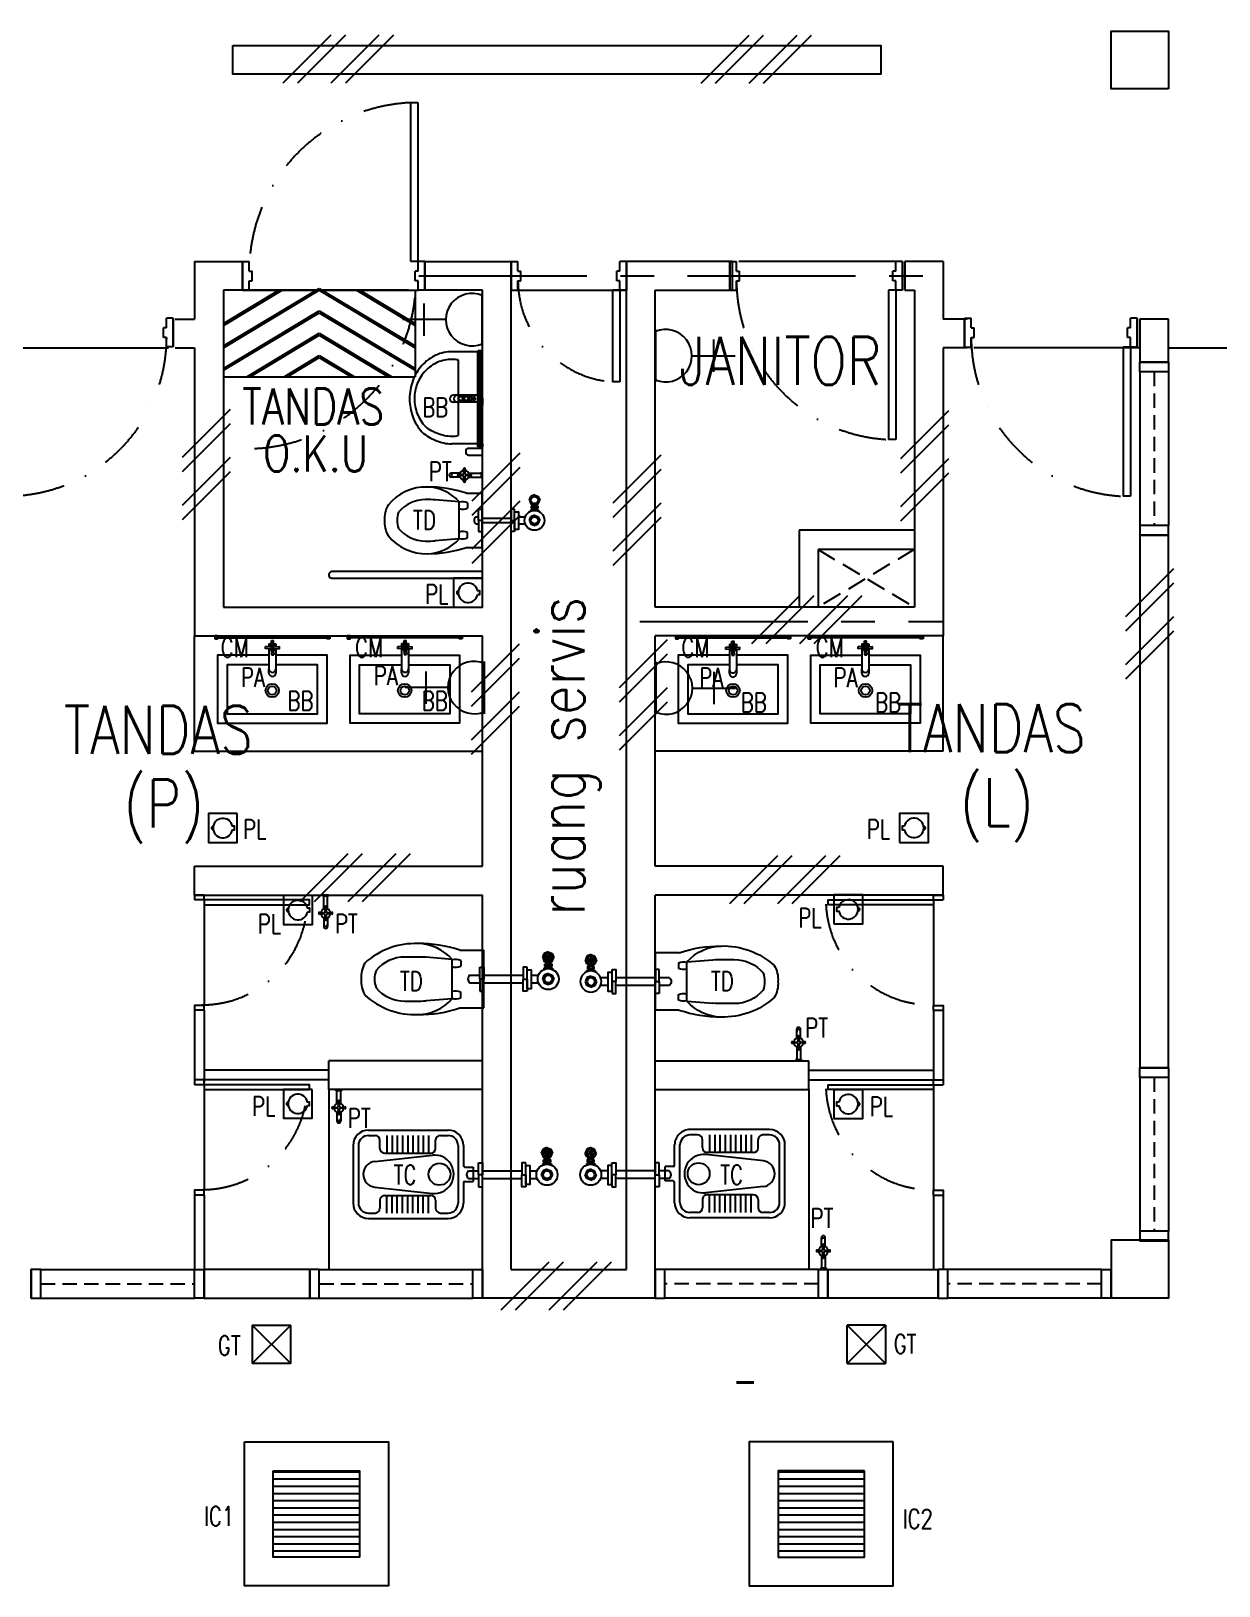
# Model space of a CAD drawing. Header units: millimetres. Extents: x 1824 to 81424, y 1027 to 57127.
# Drawn here: x 44933 to 51121, y 17675 to 25773 of the extents above; entities that cross this region are included whole.
import ezdxf
from ezdxf.enums import TextEntityAlignment as Align

# ---------------------------------------------------------------- set-up
doc = ezdxf.new("R2010")
doc.units = ezdxf.units.MM
for name, pattern in [('CENTER', [2, 1.25, -0.25, 0.25, -0.25]), ('CENTERX2', [4, 2.5, -0.5, 0.5, -0.5]), ('DASHDOT', [1, 0.5, -0.25, 0, -0.25]), ('DASHED2', [0.375, 0.25, -0.125]), ('HIDDEN', [0.375, 0.25, -0.125])]:
    doc.linetypes.add(name, pattern=pattern)
for name, color, linetype in [('A-ARR', 4, 'Continuous'), ('A-COLUMN', 3, 'Continuous'), ('A-DOOR', 9, 'Continuous'), ('A-DRAIN', 9, 'Continuous'), ('A-DROP', 8, 'Continuous'), ('A-HATCH', 8, 'Continuous'), ('A-PARTITION', 4, 'Continuous'), ('A-PLAST', 4, 'Continuous'), ('A-PTILE', 8, 'Continuous'), ('A-ROOMSYM', 3, 'Continuous'), ('A-SANI', 4, 'Continuous'), ('A-STAIRH', 8, 'HIDDEN'), ('A-SYM', 8, 'Continuous'), ('A-WALL', 1, 'Continuous'), ('A-WIN', 9, 'Continuous'), ('A-WIN SYM', 13, 'Continuous'), ('A-WLH', 7, 'Continuous'), ('AHT_WALL', 3, 'Continuous'), ('ARR', 4, 'Continuous'), ('ELECT', 6, 'Continuous'), ('FURNI', 4, 'Continuous'), ('Grid', 8, 'CENTER')]:
    doc.layers.add(name, color=color, linetype=linetype)
doc.styles.add('ROMANS', font='romans.shx', dxfattribs={"width": 0.75, "height": 200})
doc.styles.add('style1', font='romans.shx', dxfattribs={"height": 750})

# ---------------------------------------------------------------- blocks, each defined once
blk = doc.blocks.new('A$C5F377FBA')
at = {"color": 8}
for p, q in [((80, 460), (495, 460)), ((80, 432), (115, 432)), ((140, 365), (140, 407)), ((176.2, 432), (176.2, 340)), ((203.3, 432), (203.3, 340)), ((230.4, 432), (230.4, 340)), ((257.5, 432), (257.5, 340)), ((284.6, 432), (284.6, 340)), ((311.7, 432), (311.7, 340)), ((338.8, 432), (338.8, 340)), ((365.9, 432), (365.9, 340)), ((393, 432), (393, 340)), ((430, 365), (430, 407)), ((455, 432), (495, 432)), ((0, 380), (0, 80)), ((28, 380), (28, 80)), ((112.8, 296.6), (413.5, 329.4)), ((165, 340), (405, 340)), ((547, 380), (547, 80)), ((575, 380), (575, 275.5)), ((583, 267.5), (625, 267.5)), ((625, 267.5), (625, 192.5)), ((112.8, 163.4), (413.5, 130.6)), ((575, 184.5), (575, 80)), ((583, 192.5), (625, 192.5)), ((140, 95), (140, 53)), ((165, 120), (405, 120)), ((176.2, 28), (176.2, 120)), ((203.3, 28), (203.3, 120)), ((230.4, 28), (230.4, 120)), ((257.5, 28), (257.5, 120)), ((284.6, 28), (284.6, 120)), ((311.7, 28), (311.7, 120)), ((338.8, 28), (338.8, 120)), ((365.9, 28), (365.9, 120)), ((393, 28), (393, 120)), ((430, 95), (430, 53)), ((80, 28), (115, 28)), ((455, 28), (495, 28)), ((80, 0), (495, 0))]:
    blk.add_line(p, q, dxfattribs=at)
blk.add_circle((449.9, 230), 57, dxfattribs=at)
for centre, radius, start, end in [((80, 380), 80, 90, 180), ((80, 380), 52, 90, 180), ((115, 407), 25, 0, 90), ((455, 407), 25, 90, 180), ((495, 380), 80, 0, 90), ((495, 380), 52, 0, 90), ((165, 365), 25, 180, 270), ((405, 365), 25, 270, 0), ((424.3, 230), 100, 263.77348, 96.22652), ((120, 230), 67, 96.22652, 263.77348), ((583, 275.5), 8, 180, 270), ((583, 184.5), 8, 90, 180), ((165, 95), 25, 90, 180), ((405, 95), 25, 0, 90), ((80, 80), 80, 180, 270), ((80, 80), 52, 180, 270), ((115, 53), 25, 270, 0), ((455, 53), 25, 180, 270), ((495, 80), 80, 270, 0), ((495, 80), 52, 270, 0)]:
    blk.add_arc(centre, radius, start, end, dxfattribs=at)
blk = doc.blocks.new('A$C05DF19D8')
at = {"color": 8}
for p, q in [((26.3, 117.7), (26.3, 163.7)), ((46.3, 117.7), (46.3, 163.7)), ((21.3, 6), (21.3, 0)), ((21.3, 6), (51.3, 6)), ((26.3, 71.9), (26.3, 6)), ((46.3, 71.9), (46.3, 6)), ((51.3, 6), (51.3, 0)), ((21.3, 0), (51.3, 0)), ((26.3, 0), (46.3, 0))]:
    blk.add_line(p, q, dxfattribs=at)
blk.add_circle((36.3, 94.8), 8.27, dxfattribs=at)
for centre, radius, start, end in [((36.3, 163.7), 10, 0, 180), ((5, 94.6), 5, 90, 270), ((24.4, 167.5), 70.6, 254.02882, 273.19439), ((24.4, 21.8), 70.6, 86.7321, 105.97118), ((36.3, 94.8), 25, 98.52024, 172.38488), ((36.3, 94.8), 25, 188.28016, 262.57073), ((36.3, 151.9), 10, 0, 180), ((36.3, 124.8), 5, 0, 180), ((-36.5, 105.4), 70.6, 357.84559, 15.97118), ((-36.5, 81.6), 70.6, 344.02882, 4.57514), ((109.2, 105.4), 70.6, 164.02882, 182.15441), ((109.2, 81.6), 70.6, 175.42486, 195.97118), ((36.3, 94.8), 25, 277.42927, 351.71984), ((36.3, 94.8), 25, 7.61512, 81.47976), ((48.2, 21.8), 70.6, 74.02882, 93.2679), ((48.2, 167.5), 70.6, 266.80561, 285.97118), ((67.6, 94.6), 5, 270, 90), ((36.3, 62.2), 5, 180, 0)]:
    blk.add_arc(centre, radius, start, end, dxfattribs=at)
blk = doc.blocks.new('A$C3F840D8C')
at = {"layer": 'A-ARR', "color": 8}
for p, q in [((389.5, 269.9), (263.4, 280.2)), ((389.5, 77.4), (389.5, 269.9)), ((427.1, 314.4), (509, 314.4)), ((431.8, 265.2), (431.8, 237)), ((509, 32.9), (509, 314.4)), ((754.4, 279.4), (762.3, 298.4)), ((754.4, 279.4), (762.3, 260.4)), ((781.3, 306.3), (762.3, 298.4)), ((781.3, 252.5), (762.3, 260.4)), ((762.3, 260.4), (781.3, 252.5)), ((769, 246.7), (769, 257.6)), ((774.1, 246.7), (774.1, 237.3)), ((781.3, 306.3), (800.3, 298.4)), ((781.3, 252.5), (800.3, 260.4)), ((788.9, 246.7), (788.9, 237.3)), ((793.6, 246.7), (793.6, 257.6)), ((800.3, 298.4), (808.2, 279.4)), ((800.3, 260.4), (808.2, 279.4)), ((475.2, 192.4), (490.1, 192.4)), ((509, 185.4), (658.9, 185.4)), ((698.1, 192.4), (732.2, 192.4)), ((754.4, 173.6), (762.3, 192.7)), ((754.4, 173.6), (762.3, 154.6)), ((802.8, 226.9), (759.8, 226.9)), ((759.8, 226.9), (759.8, 220.5)), ((781.3, 200.5), (762.3, 192.7)), ((769, 226.9), (769, 237.3)), ((781.3, 200.5), (800.3, 192.7)), ((793.6, 226.9), (793.6, 237.3)), ((800.3, 192.7), (808.2, 173.6)), ((800.3, 154.6), (808.2, 173.6)), ((802.8, 226.9), (802.8, 220.5)), ((431.8, 82.1), (431.8, 110.3)), ((475.2, 154.9), (490.1, 154.9)), ((509, 161.9), (659, 161.9)), ((698.1, 154.9), (732.2, 154.9)), ((781.3, 146.7), (762.3, 154.6)), ((762.3, 154.6), (781.3, 146.7)), ((781.3, 146.7), (800.3, 154.6)), ((389.5, 77.4), (263.4, 67.1)), ((427.1, 32.9), (509, 32.9))]:
    blk.add_line(p, q, dxfattribs=at)
for points in [[(764.9, 246.7), (798.2, 246.7), (798.2, 237.3), (764.9, 237.3)], [(490.1, 232.5), (509, 232.5), (509, 173.6), (490.1, 173.6)], [(490.1, 114.8), (509, 114.8), (509, 173.6), (490.1, 173.6)], [(677.8, 232.5), (658.9, 232.5), (658.9, 173.6), (677.8, 173.6)], [(677.8, 114.8), (658.9, 114.8), (658.9, 173.6), (677.8, 173.6)], [(677.8, 218.2), (698.1, 218.2), (698.1, 126.1), (677.8, 126.1)]]:
    blk.add_lwpolyline(points, close=True, dxfattribs=at)
for centre, radius in [((781.3, 279.4), 18.7), ((781.3, 279.4), 18.7), ((781.3, 279.4), 18.7), ((781.3, 173.6), 51.5), ((781.3, 173.6), 18.7), ((781.3, 173.6), 18.7), ((781.3, 173.6), 18.7)]:
    blk.add_circle(centre, radius, dxfattribs=at)
for centre, radius, start, end in [((214.7, 96.9), 250.5, 88.08381, 141.67542), ((229.8, -261), 608.3, 71.07287, 90.63341), ((218.1, 119), 228.4, 41.35049, 88.76139), ((139.6, 182.9), 139.9, 150.25525, 183.78048), ((214.2, 97.4), 184.1, 90.12882, 140.05228), ((220.9, -345), 626.6, 86.11462, 90.60066), ((407.2, 204.5), 65.4, 67.95117, 105.68917), ((139.6, 164.4), 139.9, 176.21952, 209.74475), ((187.4, 173.6), 121.8, 159.81345, 200.18655), ((407.2, 297.6), 65.4, 254.31083, 292.04883), ((491.4, 173.6), 24.8, 130.83315, 229.16685), ((214.7, 250.4), 250.5, 218.32458, 271.91619), ((214.2, 249.8), 184.1, 219.94772, 269.87118), ((407.2, 49.7), 65.4, 67.95117, 105.68917), ((407.2, 142.7), 65.4, 254.31083, 292.04883), ((220.9, 692.3), 626.6, 269.39934, 273.88538), ((218.1, 228.3), 228.4, 271.23861, 318.64951), ((229.8, 608.2), 608.3, 269.36659, 288.92713)]:
    blk.add_arc(centre, radius, start, end, dxfattribs=at)
blk = doc.blocks.new('A$C35FA0A1D')
at = {"layer": 'FURNI', "color": 8}
for p, q in [((514, 335), (638.6, 335)), ((638.6, 35), (638.6, 335)), ((974.7, 326.3), (954.4, 317.9)), ((974.7, 326.3), (974.7, 269)), ((974.7, 326.3), (994.9, 317.9)), ((474, 287.5), (339.6, 298.5)), ((474, 82.5), (474, 287.5)), ((519, 282.5), (519, 252.5)), ((946, 297.6), (954.4, 317.9)), ((946, 297.6), (954.4, 277.4)), ((1003.3, 297.6), (946, 297.6)), ((954.4, 277.4), (994.9, 317.9)), ((954.4, 317.9), (994.9, 277.4)), ((974.7, 269), (954.4, 277.4)), ((954.4, 277.4), (974.7, 269)), ((961.5, 262.8), (961.5, 274.4)), ((961.5, 241.8), (961.5, 252.8)), ((967, 262.8), (967, 252.8)), ((974.7, 269), (994.9, 277.4)), ((982.8, 262.8), (982.8, 252.8)), ((987.8, 262.8), (987.8, 274.4)), ((987.8, 241.8), (987.8, 252.8)), ((994.9, 317.9), (1003.3, 297.6)), ((994.9, 277.4), (1003.3, 297.6)), ((565.3, 205), (618.5, 205)), ((565.3, 165), (618.5, 165)), ((638.6, 205), (844.3, 205)), ((638.6, 165), (844.3, 165)), ((886.1, 205), (922.3, 205)), ((886.1, 165), (922.3, 165)), ((946, 185), (954.4, 205.3)), ((946, 185), (954.4, 164.7)), ((997.5, 241.8), (951.8, 241.8)), ((951.8, 241.8), (951.8, 234.9)), ((974.7, 213.7), (954.4, 205.3)), ((974.7, 156.3), (954.4, 164.7)), ((954.4, 164.7), (974.7, 156.3)), ((974.7, 213.7), (994.9, 205.3)), ((974.7, 156.3), (994.9, 164.7)), ((994.9, 205.3), (1003.3, 185)), ((994.9, 164.7), (1003.3, 185)), ((997.5, 241.8), (997.5, 234.9)), ((474, 82.5), (339.6, 71.5)), ((519, 87.5), (519, 117.5)), ((514, 35), (638.6, 35))]:
    blk.add_line(p, q, dxfattribs=at)
for points in [[(618.5, 247.7), (638.6, 247.7), (638.6, 185), (618.5, 185)], [(864.4, 247.7), (844.3, 247.7), (844.3, 185), (864.4, 185)], [(957.1, 262.8), (992.7, 262.8), (992.7, 252.8), (957.1, 252.8)], [(618.5, 122.3), (638.6, 122.3), (638.6, 185), (618.5, 185)], [(864.4, 122.3), (844.3, 122.3), (844.3, 185), (864.4, 185)], [(864.4, 232.5), (886.1, 232.5), (886.1, 134.4), (864.4, 134.4)]]:
    blk.add_lwpolyline(points, close=True, dxfattribs=at)
for centre, radius in [((974.7, 297.6), 19.9), ((974.7, 297.6), 19.9), ((974.7, 297.6), 19.9), ((974.7, 185), 54.9), ((974.7, 185), 19.9), ((974.7, 185), 19.9), ((974.7, 185), 19.9)]:
    blk.add_circle(centre, radius, dxfattribs=at)
for centre, radius, start, end in [((283.5, -24.4), 394.6, 88.08024, 132.0272), ((303.8, -278), 648.1, 71.07287, 90.63341), ((291.4, 126.8), 243.3, 41.35049, 88.76139), ((148.8, 194.8), 149.1, 150.25525, 183.78048), ((228.2, 103.8), 196.2, 90.12882, 140.05228), ((243.3, -2727.1), 3027.1, 88.17561, 90.28223), ((492.9, 217.9), 69.7, 67.95117, 105.68917), ((492.9, 317.1), 69.7, 254.31083, 292.04883), ((148.8, 175.2), 149.1, 176.21952, 209.74475), ((199.6, 185), 129.8, 159.81345, 200.18655), ((582.6, 185), 26.4, 130.83315, 229.16685), ((283.5, 394.4), 394.6, 227.9728, 271.91976), ((228.2, 266.2), 196.2, 219.94772, 269.87118), ((291.4, 243.2), 243.3, 271.23861, 318.64951), ((492.9, 52.9), 69.7, 67.95117, 105.68917), ((492.9, 152.1), 69.7, 254.31083, 292.04883), ((243.3, 3097.1), 3027.1, 269.71777, 271.82439), ((303.8, 648), 648.1, 269.36659, 288.92713)]:
    blk.add_arc(centre, radius, start, end, dxfattribs=at)
blk = doc.blocks.new('A$C52B244CD')
at = {"layer": 'A-WLH', "color": 8}
for p, q in [((0, 0), (250, 250)), ((75, 0), (325, 250)), ((250, 0), (500, 250)), ((325, 0), (575, 250))]:
    blk.add_line(p, q, dxfattribs=at)
blk = doc.blocks.new('A$C49831240')
at = {"layer": 'A-WLH', "color": 8}
for p, q in [((250, 575), (0, 325)), ((250, 500), (0, 250)), ((250, 325), (0, 75)), ((250, 250), (0, 0))]:
    blk.add_line(p, q, dxfattribs=at)
blk = doc.blocks.new('A$C674C400B')
at = {"layer": 'A-DOOR', "color": 8}
for p, q in [((35, 150), (35, 927.1)), ((35, 927.1), (73, 927.1)), ((73, 150), (73, 927.1)), ((35, 150), (73, 150))]:
    blk.add_line(p, q, dxfattribs=at)
at = {"layer": 'A-DOOR', "color": 8, "linetype": 'Continuous'}
for p, q in [((0, 0), (0, 150)), ((0, 150), (0, 0)), ((0, 150), (35, 150)), ((0, 150), (0, 0)), ((0, 0), (0, 150)), ((0, 150), (0, 0)), ((0, 150), (0, 150)), ((0, 0), (0, 150)), ((0, 150), (0, 0)), ((0, 150), (0, 150)), ((35, 150), (35, 100)), ((35, 100), (50, 100)), ((50, 100), (50, 50)), ((865, 100), (850, 100)), ((850, 100), (850, 50)), ((900, 150), (865, 150)), ((865, 150), (865, 100)), ((900, 150), (900, 0)), ((900, 0), (900, 150)), ((900, 150), (900, 0)), ((900, 150), (900, 0)), ((900, 0), (900, 150)), ((900, 150), (900, 0)), ((900, 150), (900, 150)), ((900, 0), (900, 150)), ((900, 150), (900, 0)), ((900, 150), (900, 150)), ((35, 50), (50, 50)), ((35, 50), (35, 0)), ((865, 50), (850, 50)), ((865, 50), (865, 0)), ((0, 0), (35, 0)), ((0, 0), (0, 0)), ((0, 0), (0, 0)), ((900, 0), (865, 0)), ((900, 0), (900, 0)), ((900, 0), (900, 0))]:
    blk.add_line(p, q, dxfattribs=at)
at = {"layer": 'A-DOOR', "color": 8, "linetype": 'DASHDOT', "ltscale": 500}
blk.add_arc((35, 98), 830, 0.13806, 87.3759, dxfattribs=at)
blk = doc.blocks.new('A$C34465D6E')
at = {"layer": 'A-SANI', "color": 8}
blk.add_lwpolyline([(0, 0), (150, 0), (150, 150), (0, 150)], close=True, dxfattribs=at)
blk.add_lwpolyline([(25.5, 84.3), (13.7, 84.3), (13.7, 65.7), (25.5, 65.7, 10.787298)], format="xyb", close=True, dxfattribs=at)
blk.add_arc((125.5, 75), 8.84, 264.17751, 95.82249, dxfattribs=at)
blk = doc.blocks.new('A$C5F6F3FBC')
at = {"layer": 'A-SANI', "color": 8, "ltscale": 5}
blk.add_line((73.6, 144.1), (73.6, 155.9), dxfattribs=at)
at = {"layer": 'ARR', "color": 8, "ltscale": 5}
for p, q in [((18.9, 170.9), (18.9, 154.7)), ((18.9, 170.9), (32.5, 170.9)), ((31.8, 186.6), (43, 186.6)), ((33.2, 153.8), (31.8, 186.6)), ((40.8, 153.8), (43, 186.6)), ((41.9, 170.9), (54.9, 170.9)), ((54.9, 170.9), (54.9, 154.7)), ((0, 144), (0, 156)), ((33.2, 153.8), (0, 156)), ((33.2, 146.2), (0, 144)), ((18.9, 145.3), (18.9, 39.2)), ((33.2, 146.2), (31.8, 113.4)), ((31.8, 113.4), (43.8, 113.4)), ((40.8, 153.8), (73.6, 155.9)), ((40.8, 146.2), (73.6, 144.1)), ((40.8, 146.2), (43.8, 113.4)), ((54.9, 145.3), (54.9, 39.2)), ((18.9, 18), (18.9, 39.2)), ((54.9, 39.2), (54.9, 18))]:
    blk.add_line(p, q, dxfattribs=at)
for centre, radius, start, end in [((36.9, 149.7), 14.9, 106.25859, 161.45426), ((36.9, 149.7), 14.9, 18.467, 72.36934), ((36.9, 149.7), 14.9, 196.44983, 253.65141), ((15.1, 150), 18.4, 348.25062, 11.74938), ((37, 171.8), 18.4, 258.25062, 281.74938), ((37, 128.2), 18.4, 78.25062, 101.74938), ((58.8, 150), 18.4, 168.25062, 191.74938), ((36.9, 149.7), 14.9, 288.79581, 343.6302), ((36.9, 39.2), 18, 180, 0), ((36.9, 18), 18, 180, 0)]:
    blk.add_arc(centre, radius, start, end, dxfattribs=at)
blk = doc.blocks.new('SOCKET')
at = {"layer": 'ELECT', "color": 6}
for p, q in [((15248.7, 25891.4), (15248.7, 26116.4)), ((15164.3, 26003.9), (15333.1, 26003.9)), ((15112.3, 25701.6), (15385.1, 25701.6))]:
    blk.add_line(p, q, dxfattribs=at)
blk.add_arc((15248.7, 25755), 136.4, 336.97635, 203.02365, dxfattribs=at)

msp = doc.modelspace()

# ---------------------------------------------------------------- hatches: boundary and pattern name
at = {"layer": 'A-PTILE'}
h = msp.add_hatch(dxfattribs=at)
h.set_pattern_fill('LINE', color=8, scale=300, style=0)
h.set_pattern_definition([(7e-15, (-1334174.282, 65856.908), (0, 37.5), [])])
h.paths.add_polyline_path([(46194.7, 18274.9), (46644.7, 18274.9), (46644.7, 17824.9), (46194.7, 17824.9)])
h = msp.add_hatch(dxfattribs=at)
h.set_pattern_fill('LINE', color=8, scale=300, style=0)
h.set_pattern_definition([(180, (1429643.373, 65856.908), (0, 37.5), [])])
h.paths.add_polyline_path([(49274.4, 18274.9), (48824.4, 18274.9), (48824.4, 17824.9), (49274.4, 17824.9)])

# ---------------------------------------------------------------- linework, layer by layer
at = {"color": 8, "ltscale": 5}
for p, q in [((46899.5, 24422.9), (45969.5, 24422.9)), ((46934.5, 24422.9), (46934.5, 23972.9)), ((45934.5, 23972.9), (46934.5, 23972.9))]:
    msp.add_line(p, q, dxfattribs=at)
at = {"layer": 'A-COLUMN', "color": 8}
for points in [[(50859, 25472.9), (50559, 25472.9), (50559, 25772.9), (50859, 25772.9)], [(50559.5, 19175.1), (50859.5, 19175.1), (50859.5, 19475.1), (50559.5, 19475.1)]]:
    msp.add_lwpolyline(points, close=True, dxfattribs=at)
at = {"layer": 'A-DOOR', "color": 8}
for p, q in [((46911.5, 24572.9), (46911.5, 25400.1)), ((46949.5, 25400.1), (46911.5, 25400.1)), ((46949.5, 24572.9), (46949.5, 25400.1)), ((46949.5, 24572.9), (46911.5, 24572.9)), ((47961.5, 24422.9), (47961.5, 23946.3)), ((47999.5, 24422.9), (47961.5, 24422.9)), ((47999.5, 24422.9), (47999.5, 23946.3)), ((47999.5, 23946.3), (47961.5, 23946.3))]:
    msp.add_line(p, q, dxfattribs=at)
at = {"layer": 'A-DOOR', "color": 8, "linetype": 'Continuous'}
for p, q in [((46034.5, 24572.9), (46034.5, 24422.9)), ((46034.5, 24422.9), (46034.5, 24572.9)), ((46034.5, 24572.9), (46069.5, 24572.9)), ((46034.5, 24422.9), (46034.5, 24572.9)), ((46034.5, 24572.9), (46034.5, 24422.9)), ((46034.5, 24422.9), (46034.5, 24572.9)), ((46034.5, 24572.9), (46034.5, 24422.9)), ((46069.5, 24522.9), (46069.5, 24572.9)), ((46949.5, 24522.9), (46949.5, 24572.9)), ((46984.5, 24572.9), (46949.5, 24572.9)), ((46984.5, 24422.9), (46984.5, 24572.9)), ((46984.5, 24572.9), (46984.5, 24422.9)), ((46984.5, 24422.9), (46984.5, 24572.9)), ((46984.5, 24422.9), (46984.5, 24572.9)), ((46984.5, 24572.9), (46984.5, 24422.9)), ((47434.5, 24422.9), (47434.5, 24572.9)), ((47434.5, 24572.9), (47434.5, 24422.9)), ((47434.5, 24422.9), (47434.5, 24572.9)), ((47434.5, 24572.9), (47469.5, 24572.9)), ((47434.5, 24422.9), (47434.5, 24572.9)), ((47434.5, 24572.9), (47434.5, 24422.9)), ((47434.5, 24422.9), (47434.5, 24572.9)), ((47434.5, 24572.9), (47434.5, 24422.9)), ((47434.5, 24422.9), (47434.5, 24572.9)), ((47469.5, 24522.9), (47469.5, 24572.9)), ((47999.5, 24522.9), (47999.5, 24572.9)), ((48034.5, 24572.9), (47999.5, 24572.9)), ((48034.5, 24572.9), (48034.5, 24422.9)), ((48034.5, 24422.9), (48034.5, 24572.9)), ((48034.5, 24422.9), (48034.5, 24572.9)), ((48034.5, 24572.9), (48034.5, 24422.9)), ((48034.5, 24422.9), (48034.5, 24572.9)), ((48034.5, 24572.9), (48034.5, 24422.9)), ((48034.5, 24422.9), (48034.5, 24572.9)), ((46069.5, 24522.9), (46084.5, 24522.9)), ((46069.5, 24472.9), (46084.5, 24472.9)), ((46069.5, 24422.9), (46069.5, 24472.9)), ((46084.5, 24472.9), (46084.5, 24522.9)), ((46949.5, 24522.9), (46934.5, 24522.9)), ((46934.5, 24472.9), (46934.5, 24522.9)), ((46949.5, 24472.9), (46934.5, 24472.9)), ((46949.5, 24422.9), (46949.5, 24472.9)), ((47469.5, 24522.9), (47484.5, 24522.9)), ((47469.5, 24472.9), (47484.5, 24472.9)), ((47469.5, 24422.9), (47469.5, 24472.9)), ((47484.5, 24472.9), (47484.5, 24522.9)), ((47999.5, 24522.9), (47984.5, 24522.9)), ((47984.5, 24472.9), (47984.5, 24522.9)), ((47999.5, 24472.9), (47984.5, 24472.9)), ((47999.5, 24422.9), (47999.5, 24472.9)), ((46034.5, 24422.9), (46069.5, 24422.9)), ((46984.5, 24422.9), (46949.5, 24422.9)), ((47434.5, 24422.9), (47469.5, 24422.9)), ((48034.5, 24422.9), (47999.5, 24422.9))]:
    msp.add_line(p, q, dxfattribs=at)
at = {"layer": 'A-DOOR', "color": 8}
for points in [[(45784.5, 21272.9), (45784.5, 21247.9)], [(45834.5, 21247.9), (45834.5, 21272.9)], [(49634.5, 21247.9), (49634.5, 21272.9)], [(49684.5, 21272.9), (49684.5, 21247.9)], [(45834.5, 20672.9), (45834.5, 20697.9), (45784.5, 20697.9), (45784.5, 20672.9)], [(49634.5, 20672.9), (49634.5, 20697.9), (49684.5, 20697.9), (49684.5, 20672.9)], [(45784.5, 20310.4), (45784.5, 20285.4)], [(45834.5, 20285.4), (45834.5, 20310.4)], [(49634.5, 20285.4), (49634.5, 20310.4)], [(49684.5, 20310.4), (49684.5, 20285.4)], [(45834.5, 19710.4), (45834.5, 19735.4), (45784.5, 19735.4), (45784.5, 19710.4)], [(49634.5, 19710.4), (49634.5, 19735.4), (49684.5, 19735.4), (49684.5, 19710.4)]]:
    msp.add_lwpolyline(points, dxfattribs=at)
for points in [[(45834.5, 21222.9), (46384.1, 21222.9), (46384.1, 21247.9), (45834.5, 21247.9)], [(49634.5, 21222.9), (49085, 21222.9), (49085, 21247.9), (49634.5, 21247.9)], [(45834.5, 20260.4), (46384.1, 20260.4), (46384.1, 20285.4), (45834.5, 20285.4)], [(49634.5, 20260.4), (49085, 20260.4), (49085, 20285.4), (49634.5, 20285.4)]]:
    msp.add_lwpolyline(points, close=True, dxfattribs=at)
at = {"layer": 'A-DOOR', "color": 8, "linetype": 'DASHDOT', "ltscale": 500}
for centre, radius, start, end in [((46949.5, 24520.9), 880, 92.47491, 179.86194), ((46058.1, 24478.2), 880, 272.4749, 359.86194), ((47999.5, 24474.9), 530, 180.13806, 265.88847), ((45823.1, 21251.2), 550.1, 270, 357.39532), ((49623.1, 21251.2), 550.1, 182.60468, 270), ((45823.1, 20288.7), 550.1, 270, 2.60468), ((49623.1, 20288.7), 550.1, 182.60468, 270)]:
    msp.add_arc(centre, radius, start, end, dxfattribs=at)
at = {"layer": 'A-DRAIN', "color": 8, "linetype": 'Continuous', "ltscale": 1000}
for p, q in [((46085.3, 19033.5), (46285.3, 19033.5)), ((46085.3, 19033.5), (46085.3, 18833.5)), ((46285.3, 18833.5), (46285.3, 19033.5)), ((49183.8, 18833.5), (49183.8, 19033.5)), ((49383.8, 19033.5), (49183.8, 19033.5)), ((49383.8, 19033.5), (49383.8, 18833.5)), ((46285.3, 18833.5), (46085.3, 18833.5)), ((49183.8, 18833.5), (49383.8, 18833.5))]:
    msp.add_line(p, q, dxfattribs=at)
for points in [[(46044.7, 18424.9), (46794.7, 18424.9), (46794.7, 17674.9), (46044.7, 17674.9)], [(49424.4, 18424.9), (48674.4, 18424.9), (48674.4, 17674.9), (49424.4, 17674.9)], [(46194.7, 18274.9), (46644.7, 18274.9), (46644.7, 17824.9), (46194.7, 17824.9)], [(49274.4, 18274.9), (48824.4, 18274.9), (48824.4, 17824.9), (49274.4, 17824.9)]]:
    msp.add_lwpolyline(points, close=True, dxfattribs=at)
at = {"layer": 'A-DROP', "color": 8}
for p, q in [((49449.5, 24572.9), (48619.5, 24572.9)), ((46069.5, 24422.9), (46949.5, 24422.9)), ((47434.5, 24422.9), (48034.5, 24422.9)), ((44784, 24122.9), (45649, 24122.9)), ((50709, 24122.9), (49844, 24122.9)), ((50859, 24122.9), (51834, 24122.9)), ((45834.5, 21222.9), (45834.5, 20697.9)), ((49634.5, 21222.9), (49634.5, 20697.9)), ((45834.5, 20260.4), (45834.5, 19735.4)), ((49634.5, 20260.4), (49634.5, 19735.4))]:
    msp.add_line(p, q, dxfattribs=at)
at = {"layer": 'A-HATCH', "color": 8}
for p, q in [((49533.5, 23172.9), (48933.5, 23172.9)), ((48933.5, 23172.9), (48933.5, 22772.9)), ((49533.5, 23072.9), (49033.5, 23072.9)), ((49033.5, 23072.9), (49033.5, 22772.9))]:
    msp.add_line(p, q, dxfattribs=at)
at = {"layer": 'A-PARTITION', "color": 8}
for p, q in [((45784.5, 20672.9), (45784.5, 20310.4)), ((45834.5, 20672.9), (45834.5, 20297.9)), ((49634.5, 20672.9), (49634.5, 20310.4)), ((49684.5, 20672.9), (49684.5, 20310.4)), ((46484.5, 20360.4), (45834.5, 20360.4)), ((48984.5, 20360.4), (49634.5, 20360.4)), ((46484.5, 20310.4), (45784.5, 20310.4)), ((48984.5, 20310.4), (49684.5, 20310.4)), ((45784.5, 19710.4), (45784.5, 19322.9)), ((45834.5, 19710.4), (45834.5, 19322.9)), ((49634.5, 19710.4), (49634.5, 19322.9)), ((49684.5, 19710.4), (49684.5, 19322.9))]:
    msp.add_line(p, q, dxfattribs=at)
at = {"layer": 'A-PLAST', "color": 8}
for p, q in [((45934.5, 24132.9), (46434.5, 24432.9)), ((45934.5, 24122.9), (46434.5, 24422.9)), ((45934.5, 24239.5), (46240.2, 24422.9)), ((45934.5, 24249.5), (46223.5, 24422.9)), ((46434.5, 24432.9), (46934.5, 24132.9)), ((46434.5, 24422.9), (46934.5, 24122.9)), ((46628.9, 24422.9), (46934.5, 24239.5)), ((46645.6, 24422.9), (46934.5, 24249.5)), ((45934.5, 24016.3), (46434.5, 24316.3)), ((45934.5, 24006.3), (46434.5, 24306.3)), ((46434.5, 24316.3), (46934.5, 24016.3)), ((46434.5, 24306.3), (46934.5, 24006.3)), ((46056.6, 23972.9), (46434.5, 24199.7)), ((46073.3, 23972.9), (46434.5, 24189.7)), ((46434.5, 24199.7), (46812.5, 23972.9)), ((46434.5, 24189.7), (46795.8, 23972.9)), ((46251, 23972.9), (46434.5, 24083)), ((46267.6, 23972.9), (46434.5, 24073)), ((46434.5, 24083), (46618.1, 23972.9)), ((46434.5, 24073), (46601.5, 23972.9))]:
    msp.add_line(p, q, dxfattribs=at)
at = {"layer": 'A-PTILE', "color": 8}
for p, q in [((46085.3, 19033.5), (46285.3, 18833.5)), ((46285.3, 19033.5), (46085.3, 18833.5)), ((49383.8, 19033.5), (49183.8, 18833.5)), ((49183.8, 19033.5), (49383.8, 18833.5))]:
    msp.add_line(p, q, dxfattribs=at)
at = {"layer": 'A-SANI', "color": 8}
for p, q in [((47274.5, 24103.2), (47124.9, 24103.2)), ((47158.5, 24060.1), (47158.5, 23666.3)), ((47258.5, 24103.2), (47258.5, 23623.2)), ((47264.5, 24093.2), (47264.5, 23623.2)), ((47264.5, 24093.2), (47264.5, 23623.2)), ((47274.5, 24103.2), (47274.5, 23623.2)), ((47274.5, 24093.2), (47274.5, 23623.2)), ((47274.5, 23623.2), (47124.9, 23623.2)), ((45904.6, 22612.9), (46474.6, 22612.9)), ((47164.5, 22612.9), (46594.5, 22612.9)), ((48304.6, 22612.9), (48874.6, 22612.9)), ((49564.5, 22612.9), (48994.5, 22612.9)), ((46484.5, 20260.4), (46484.5, 19322.9)), ((48984.5, 20260.4), (48984.5, 19322.9))]:
    msp.add_line(p, q, dxfattribs=at)
at = {"layer": 'A-SANI', "color": 8, "linetype": 'CENTERX2', "ltscale": 5}
for p, q in [((47259.5, 24108.2), (47274.5, 24093.2)), ((47274.5, 24108.2), (47259.5, 24093.2)), ((47259.5, 24108.2), (47274.5, 24093.2)), ((47274.5, 24108.2), (47259.5, 24093.2)), ((47269.5, 24108.2), (47284.5, 24093.2)), ((47284.5, 24108.2), (47269.5, 24093.2)), ((47259.5, 23608.2), (47274.5, 23623.2)), ((47274.5, 23608.2), (47259.5, 23623.2)), ((47269.5, 23608.2), (47284.5, 23623.2)), ((47284.5, 23608.2), (47269.5, 23623.2)), ((45889.6, 22607.9), (45904.6, 22622.9)), ((45889.6, 22622.9), (45904.6, 22607.9)), ((46489.6, 22607.9), (46474.6, 22622.9)), ((46489.6, 22622.9), (46474.6, 22607.9)), ((46579.5, 22607.9), (46594.5, 22622.9)), ((46579.5, 22622.9), (46594.5, 22607.9)), ((47179.5, 22607.9), (47164.5, 22622.9)), ((47179.5, 22622.9), (47164.5, 22607.9)), ((48289.6, 22607.9), (48304.6, 22622.9)), ((48289.6, 22622.9), (48304.6, 22607.9)), ((48889.6, 22607.9), (48874.6, 22622.9)), ((48889.6, 22622.9), (48874.6, 22607.9)), ((48979.5, 22607.9), (48994.5, 22622.9)), ((48979.5, 22622.9), (48994.5, 22607.9)), ((49579.5, 22607.9), (49564.5, 22622.9)), ((49579.5, 22622.9), (49564.5, 22607.9))]:
    msp.add_line(p, q, dxfattribs=at)
at = {"layer": 'A-SANI', "color": 8, "ltscale": 5}
for p, q in [((47260.5, 24093.2), (47260.5, 23623.2)), ((47270.5, 24093.2), (47270.5, 23623.2)), ((47270.5, 24093.2), (47270.5, 23623.2)), ((47280.5, 24093.2), (47280.5, 23623.2)), ((47264.5, 23876.2), (47132.8, 23876.2)), ((47264.5, 23840.2), (47132.8, 23840.2)), ((47284.5, 23876.2), (47152.8, 23876.2)), ((47284.5, 23840.2), (47152.8, 23840.2)), ((47208.6, 23867.2), (47168.5, 23867.2)), ((47208.6, 23849.2), (47168.5, 23849.2)), ((47228.6, 23867.2), (47188.5, 23867.2)), ((47228.6, 23849.2), (47188.5, 23849.2)), ((47264.5, 23861.2), (47264.5, 23825.2)), ((47274.5, 23876.2), (47274.5, 23840.2)), ((47274.5, 23861.2), (47274.5, 23825.2)), ((47284.5, 23861.2), (47284.5, 23825.2)), ((45784.5, 22022.9), (45784.5, 22622.9)), ((45904.6, 22618.9), (46474.6, 22618.9)), ((47164.5, 22618.9), (46594.5, 22618.9)), ((48304.6, 22618.9), (48874.6, 22618.9)), ((49564.5, 22618.9), (48994.5, 22618.9)), ((49684.5, 22022.9), (49684.5, 22622.9)), ((45784.5, 22022.9), (47284.5, 22022.9)), ((49684.5, 22022.9), (48184.5, 22022.9))]:
    msp.add_line(p, q, dxfattribs=at)
at = {"layer": 'A-SANI', "color": 8}
for points in [[(47124.9, 24103.2, 0.108297), (47041.8, 24085, 0.102027), (46969.1, 24031.4, 0.094254), (46921.7, 23953.1, 0.089408), (46904.5, 23858.2, 0.089408), (46921.7, 23763.3, 0.094254), (46969.1, 23684.9, 0.108708), (47041.8, 23641.4, 0.108297), (47124.9, 23623.2, 0.108297)], [(47158.5, 24060.1, 0.045511), (47124.9, 24063.2, 0.103036), (47050.8, 24047.7, 0.100259), (46987.1, 24003.1, 0.096567), (46944.9, 23937.1, 0.094109), (46929.9, 23858.2, 0.094109), (46944.9, 23779.3, 0.096567), (46987.1, 23713.2, 0.107543), (47050.8, 23678.6, 0.103036), (47124.9, 23663.2, 0.045511), (47158.5, 23666.3, 0.045511)], [(47284.5, 23599.6), (47212.5, 23599.6, 0.414214), (47197.5, 23584.6), (47197.5, 23579.6, 0.414214), (47212.5, 23564.6), (47284.5, 23564.6)]]:
    msp.add_lwpolyline(points, format="xyb", dxfattribs=at)
for points in [[(47259.5, 24108.2), (47259.5, 24093.2), (47274.5, 24093.2), (47274.5, 24108.2)], [(47259.5, 24108.2), (47259.5, 24093.2), (47274.5, 24093.2), (47274.5, 24108.2)], [(47269.5, 24108.2), (47269.5, 24093.2), (47284.5, 24093.2), (47284.5, 24108.2)], [(47259.5, 23608.2), (47259.5, 23623.2), (47274.5, 23623.2), (47274.5, 23608.2)], [(47269.5, 23608.2), (47269.5, 23623.2), (47284.5, 23623.2), (47284.5, 23608.2)], [(45889.6, 22607.9), (45904.6, 22607.9), (45904.6, 22622.9), (45889.6, 22622.9)], [(46489.6, 22607.9), (46474.6, 22607.9), (46474.6, 22622.9), (46489.6, 22622.9)], [(46579.5, 22607.9), (46594.5, 22607.9), (46594.5, 22622.9), (46579.5, 22622.9)], [(47179.5, 22607.9), (47164.5, 22607.9), (47164.5, 22622.9), (47179.5, 22622.9)], [(48289.6, 22607.9), (48304.6, 22607.9), (48304.6, 22622.9), (48289.6, 22622.9)], [(48889.6, 22607.9), (48874.6, 22607.9), (48874.6, 22622.9), (48889.6, 22622.9)], [(48979.5, 22607.9), (48994.5, 22607.9), (48994.5, 22622.9), (48979.5, 22622.9)], [(49579.5, 22607.9), (49564.5, 22607.9), (49564.5, 22622.9), (49579.5, 22622.9)]]:
    msp.add_lwpolyline(points, close=True, dxfattribs=at)
msp.add_lwpolyline([(47284.5, 22923.3), (47284.5, 22958.3), (46499.5, 22958.3, 0.414214), (46484.5, 22943.3), (46484.5, 22938.3, 0.414214), (46499.5, 22923.3)], format="xyb", close=True, dxfattribs=at)
at = {"layer": 'A-SANI', "color": 8, "ltscale": 5}
for points in [[(46171.6, 22522.5), (45904.6, 22522.5), (45904.6, 22167.5), (46474.6, 22167.5), (46474.6, 22522.5), (46207.6, 22522.5)], [(46897.5, 22522.5), (47164.5, 22522.5), (47164.5, 22167.5), (46594.5, 22167.5), (46594.5, 22522.5), (46861.5, 22522.5)], [(48571.6, 22522.5), (48304.6, 22522.5), (48304.6, 22167.5), (48874.6, 22167.5), (48874.6, 22522.5), (48607.6, 22522.5)], [(49297.5, 22522.5), (49564.5, 22522.5), (49564.5, 22167.5), (48994.5, 22167.5), (48994.5, 22522.5), (49261.5, 22522.5)], [(46171.6, 22472.5), (45954.6, 22472.5), (45954.6, 22217.5), (46424.6, 22217.5), (46424.6, 22472.5), (46207.6, 22472.5)], [(46897.5, 22472.5), (47114.5, 22472.5), (47114.5, 22217.5), (46644.5, 22217.5), (46644.5, 22472.5), (46861.5, 22472.5)], [(48571.6, 22472.5), (48354.6, 22472.5), (48354.6, 22217.5), (48824.6, 22217.5), (48824.6, 22472.5), (48607.6, 22472.5)], [(49297.5, 22472.5), (49514.5, 22472.5), (49514.5, 22217.5), (49044.5, 22217.5), (49044.5, 22472.5), (49261.5, 22472.5)]]:
    msp.add_lwpolyline(points, dxfattribs=at)
for centre, radius in [((47208.6, 23858.2), 18), ((47228.6, 23858.2), 18), ((46189.3, 22338.6), 35), ((46189.3, 22338.6), 22.5), ((46879.3, 22338.6), 35), ((46879.3, 22338.6), 22.5), ((48589.8, 22338.6), 35), ((48589.8, 22338.6), 22.5), ((49279.8, 22338.6), 35), ((49279.8, 22338.6), 22.5)]:
    msp.add_circle(centre, radius, dxfattribs=at)
for centre, radius, start, end in [((47132.8, 23858.2), 18, 90, 270), ((47152.8, 23858.2), 18, 90, 270), ((47168.5, 23858.2), 9, 90, 270), ((47188.5, 23858.2), 9, 90, 270), ((47208.6, 23858.2), 9, 270, 90), ((47228.6, 23858.2), 9, 270, 90)]:
    msp.add_arc(centre, radius, start, end, dxfattribs=at)
at = {"layer": 'A-STAIRH', "color": 8, "linetype": 'DASHED2', "ltscale": 400}
for p, q in [((49033.5, 23072.9), (49533.5, 22772.9)), ((49533.5, 23072.9), (49033.5, 22772.9))]:
    msp.add_line(p, q, dxfattribs=at)
at = {"layer": 'A-WALL', "color": 8}
for p, q in [((45784.5, 24572.9), (46034.5, 24572.9)), ((45784.5, 24572.9), (45784.5, 24272.9)), ((46034.5, 24422.9), (46034.5, 24572.9)), ((46984.5, 24572.9), (47434.5, 24572.9)), ((46984.5, 24572.9), (46984.5, 24422.9)), ((46984.5, 24422.9), (46984.5, 24572.9)), ((47434.5, 19322.9), (47434.5, 24572.9)), ((48584.5, 24572.9), (48034.5, 24572.9)), ((48034.5, 19322.9), (48034.5, 24572.9)), ((48584.5, 24572.9), (48584.5, 24422.9)), ((49484.5, 24572.9), (49484.5, 24422.9)), ((49684.5, 24572.9), (49484.5, 24572.9)), ((49684.5, 24572.9), (49684.5, 24272.9)), ((45934.5, 24422.9), (45934.5, 22772.9)), ((46034.5, 24422.9), (45934.5, 24422.9)), ((47284.5, 24422.9), (46984.5, 24422.9)), ((47284.5, 22772.9), (47284.5, 24422.9)), ((48184.5, 24422.9), (48584.5, 24422.9)), ((48184.5, 22772.9), (48184.5, 24422.9)), ((49484.5, 24422.9), (49534.5, 24422.9)), ((49534.5, 24422.9), (49534.5, 22772.9)), ((45684, 24272.9), (45784.5, 24272.9)), ((49809, 24272.9), (49684.5, 24272.9)), ((50859, 24272.9), (50709, 24272.9)), ((50709, 24272.9), (50709, 24047.9)), ((50859, 24047.9), (50859, 24272.9)), ((45684, 24122.9), (45784.5, 24122.9)), ((45784.5, 24122.9), (45784.5, 22622.9)), ((49684.5, 24122.9), (49684.5, 22622.9)), ((49809, 24122.9), (49684.5, 24122.9)), ((50859, 24047.9), (50709, 24047.9)), ((50709, 23147.9), (50709, 20372.9)), ((50859, 20372.9), (50859, 23147.9)), ((45784.5, 21272.9), (45784.5, 21422.9)), ((49684.5, 21272.9), (49684.5, 21422.9)), ((50859, 20372.9), (50709, 20372.9)), ((46384.5, 19322.9), (45834.5, 19322.9)), ((46384.5, 19172.9), (46384.5, 19322.9)), ((47434.5, 19322.9), (48034.5, 19322.9)), ((49084.5, 19322.9), (49659, 19322.9)), ((49084.5, 19172.9), (49084.5, 19322.9)), ((45834, 19172.9), (46384.5, 19172.9)), ((48184.5, 19172.9), (47284.5, 19172.9)), ((49659, 19172.9), (49084.5, 19172.9))]:
    msp.add_line(p, q, dxfattribs=at)
at = {"layer": 'A-WALL', "color": 8, "linetype": 'Continuous', "ltscale": 900}
for p, q in [((50709, 24047.9), (50859, 24047.9)), ((50859, 24047.9), (50709, 24047.9)), ((50859, 23147.9), (50709, 23147.9)), ((50709, 23147.9), (50859, 23147.9)), ((50859, 23147.9), (50709, 23147.9)), ((45934.5, 22772.9), (47284.5, 22772.9)), ((49534.5, 22772.9), (48184.5, 22772.9)), ((45784.5, 22622.9), (47284.5, 22622.9)), ((47284.5, 21422.9), (47284.5, 22622.9)), ((49684.5, 22622.9), (48184.5, 22622.9)), ((48184.5, 21422.9), (48184.5, 22622.9)), ((45784.5, 21422.9), (47284.5, 21422.9)), ((49684.5, 21422.9), (48184.5, 21422.9)), ((45784.5, 21272.9), (47284.5, 21272.9)), ((47284.5, 19172.9), (47284.5, 21272.9)), ((48184.5, 19172.9), (48184.5, 21272.9)), ((49684.5, 21272.9), (48184.5, 21272.9)), ((47284.5, 20410.4), (46484.5, 20410.4)), ((46484.5, 20260.4), (46484.5, 20410.4)), ((48184.5, 20410.4), (48984.5, 20410.4)), ((48984.5, 20260.4), (48984.5, 20410.4)), ((50859, 20372.9), (50709, 20372.9)), ((47284.5, 20260.4), (46484.5, 20260.4)), ((48184.5, 20260.4), (48984.5, 20260.4)), ((50859, 19472.9), (50709, 19472.9)), ((44934, 19172.9), (44934, 19322.9)), ((45834, 19172.9), (45834, 19322.9)), ((47284.5, 19172.9), (47284.5, 19322.9)), ((48184.5, 19172.9), (48184.5, 19322.9)), ((49659, 19172.9), (49659, 19322.9)), ((50559, 19172.9), (50559, 19322.9))]:
    msp.add_line(p, q, dxfattribs=at)
at = {"layer": 'A-WALL', "color": 8}
msp.add_lwpolyline([(45984, 25697.9), (49359, 25697.9), (49359, 25547.9), (45984, 25547.9)], close=True, dxfattribs=at)
at = {"layer": 'A-WIN', "color": 8}
for p, q in [((50709, 23997.9), (50709, 23197.9)), ((50859, 23997.9), (50859, 23197.9)), ((50709, 20322.9), (50709, 19522.9)), ((50859, 20322.9), (50859, 19522.9)), ((44984, 19322.9), (45784, 19322.9)), ((46434.5, 19322.9), (47234.5, 19322.9)), ((49034.5, 19322.9), (48234.5, 19322.9)), ((50509, 19322.9), (49709, 19322.9)), ((44984, 19172.9), (45784, 19172.9)), ((46434.5, 19172.9), (47234.5, 19172.9)), ((49034.5, 19172.9), (48234.5, 19172.9)), ((50509, 19172.9), (49709, 19172.9))]:
    msp.add_line(p, q, dxfattribs=at)
at = {"layer": 'A-WIN', "color": 8, "linetype": 'HIDDEN', "ltscale": 300}
for p, q in [((50784, 23997.9), (50784, 23197.9)), ((50784, 20322.9), (50784, 19522.9)), ((44984, 19247.9), (45784, 19247.9)), ((46434.5, 19247.9), (47234.5, 19247.9)), ((49034.5, 19247.9), (48234.5, 19247.9)), ((50509, 19247.9), (49709, 19247.9))]:
    msp.add_line(p, q, dxfattribs=at)
at = {"layer": 'A-WIN', "color": 8, "linetype": 'Continuous'}
for points in [[(50709, 23997.9), (50709, 24047.9), (50859, 24047.9), (50859, 23997.9)], [(50709, 23197.9), (50709, 23147.9), (50859, 23147.9), (50859, 23197.9)], [(50709, 20322.9), (50709, 20372.9), (50859, 20372.9), (50859, 20322.9)], [(50709, 19522.9), (50709, 19472.9), (50859, 19472.9), (50859, 19522.9)], [(44984, 19322.9), (44934, 19322.9), (44934, 19172.9), (44984, 19172.9)], [(45784, 19322.9), (45834, 19322.9), (45834, 19172.9), (45784, 19172.9)], [(46434.5, 19322.9), (46384.5, 19322.9), (46384.5, 19172.9), (46434.5, 19172.9)], [(47234.5, 19322.9), (47284.5, 19322.9), (47284.5, 19172.9), (47234.5, 19172.9)], [(48234.5, 19322.9), (48184.5, 19322.9), (48184.5, 19172.9), (48234.5, 19172.9)], [(49034.5, 19322.9), (49084.5, 19322.9), (49084.5, 19172.9), (49034.5, 19172.9)], [(49709, 19322.9), (49659, 19322.9), (49659, 19172.9), (49709, 19172.9)], [(50509, 19322.9), (50559, 19322.9), (50559, 19172.9), (50509, 19172.9)]]:
    msp.add_lwpolyline(points, close=True, dxfattribs=at)
at = {"layer": 'AHT_WALL', "color": 8}
for p, q in [((45834.5, 21272.9), (45784.5, 21272.9)), ((45834.5, 21247.9), (45784.5, 21247.9)), ((49634.5, 21272.9), (49684.5, 21272.9)), ((49634.5, 21247.9), (49684.5, 21247.9)), ((45834.5, 20672.9), (45784.5, 20672.9)), ((45834.5, 20672.9), (45784.5, 20672.9)), ((49634.5, 20672.9), (49684.5, 20672.9)), ((49634.5, 20672.9), (49684.5, 20672.9)), ((45834.5, 20310.4), (45784.5, 20310.4)), ((45834.5, 20285.4), (45784.5, 20285.4)), ((49634.5, 20310.4), (49684.5, 20310.4)), ((49634.5, 20285.4), (49684.5, 20285.4)), ((45834.5, 19710.4), (45784.5, 19710.4)), ((45834.5, 19710.4), (45784.5, 19710.4)), ((49634.5, 19710.4), (49684.5, 19710.4)), ((49634.5, 19710.4), (49684.5, 19710.4))]:
    msp.add_line(p, q, dxfattribs=at)
at = {"layer": 'FURNI', "color": 8}
for p, q in [((47592, 19929), (47600.4, 19949.3)), ((47592, 19929), (47600.4, 19908.8)), ((47649.3, 19929), (47592, 19929)), ((47620.6, 19957.7), (47600.4, 19949.3)), ((47600.4, 19908.8), (47640.9, 19949.3)), ((47600.4, 19949.3), (47640.9, 19908.8)), ((47620.6, 19957.7), (47620.6, 19900.4)), ((47620.6, 19957.7), (47640.9, 19949.3)), ((47640.9, 19949.3), (47649.3, 19929)), ((47640.9, 19908.8), (47649.3, 19929)), ((47828.2, 19949.3), (47819.8, 19929)), ((47828.2, 19908.8), (47819.8, 19929)), ((47819.8, 19929), (47877.1, 19929)), ((47848.5, 19957.7), (47828.2, 19949.3)), ((47868.7, 19908.8), (47828.2, 19949.3)), ((47868.7, 19949.3), (47828.2, 19908.8)), ((47848.5, 19957.7), (47848.5, 19900.4)), ((47848.5, 19957.7), (47868.7, 19949.3)), ((47877.1, 19929), (47868.7, 19949.3)), ((47877.1, 19929), (47868.7, 19908.8)), ((47643.5, 19873.2), (47597.7, 19873.2)), ((47597.7, 19873.2), (47597.7, 19866.3)), ((47620.6, 19900.4), (47600.4, 19908.8)), ((47600.4, 19908.8), (47620.6, 19900.4)), ((47620.6, 19845.1), (47600.4, 19836.7)), ((47607.5, 19894.2), (47607.5, 19905.8)), ((47607.5, 19873.2), (47607.5, 19884.2)), ((47613, 19894.2), (47613, 19884.2)), ((47620.6, 19900.4), (47640.9, 19908.8)), ((47620.6, 19845.1), (47640.9, 19836.7)), ((47628.8, 19894.2), (47628.8, 19884.2)), ((47633.7, 19894.2), (47633.7, 19905.8)), ((47633.7, 19873.2), (47633.7, 19884.2)), ((47643.5, 19873.2), (47643.5, 19866.3)), ((47825.6, 19873.2), (47871.4, 19873.2)), ((47825.6, 19873.2), (47825.6, 19866.3)), ((47848.5, 19900.4), (47828.2, 19908.8)), ((47848.5, 19845.1), (47828.2, 19836.7)), ((47835.3, 19894.2), (47835.3, 19905.8)), ((47835.3, 19873.2), (47835.3, 19884.2)), ((47840.3, 19894.2), (47840.3, 19884.2)), ((47848.5, 19900.4), (47868.7, 19908.8)), ((47868.7, 19908.8), (47848.5, 19900.4)), ((47848.5, 19845.1), (47868.7, 19836.7)), ((47856.1, 19894.2), (47856.1, 19884.2)), ((47861.6, 19894.2), (47861.6, 19905.8)), ((47861.6, 19873.2), (47861.6, 19884.2)), ((47871.4, 19873.2), (47871.4, 19866.3)), ((47211.2, 19836.4), (47264.5, 19836.4)), ((47211.2, 19796.4), (47264.5, 19796.4)), ((47284.5, 19836.4), (47490.3, 19836.4)), ((47284.5, 19796.4), (47490.3, 19796.4)), ((47532, 19836.4), (47568.3, 19836.4)), ((47532, 19796.4), (47568.3, 19796.4)), ((47592, 19816.4), (47600.4, 19836.7)), ((47592, 19816.4), (47600.4, 19796.1)), ((47620.6, 19787.7), (47600.4, 19796.1)), ((47600.4, 19796.1), (47620.6, 19787.7)), ((47620.6, 19787.7), (47640.9, 19796.1)), ((47640.9, 19836.7), (47649.3, 19816.4)), ((47640.9, 19796.1), (47649.3, 19816.4)), ((47828.2, 19836.7), (47819.8, 19816.4)), ((47828.2, 19796.1), (47819.8, 19816.4)), ((47848.5, 19787.7), (47828.2, 19796.1)), ((47848.5, 19787.7), (47868.7, 19796.1)), ((47868.7, 19796.1), (47848.5, 19787.7)), ((47877.1, 19816.4), (47868.7, 19836.7)), ((47877.1, 19816.4), (47868.7, 19796.1)), ((47937.1, 19836.4), (47900.8, 19836.4)), ((47937.1, 19796.4), (47900.8, 19796.4)), ((48184.5, 19836.4), (47978.8, 19836.4)), ((48184.5, 19796.4), (47978.8, 19796.4)), ((48257.8, 19836.4), (48204.6, 19836.4)), ((48257.8, 19796.4), (48204.6, 19796.4))]:
    msp.add_line(p, q, dxfattribs=at)
for points in [[(47264.5, 19879.1), (47284.5, 19879.1), (47284.5, 19816.4), (47264.5, 19816.4)], [(47510.3, 19879.1), (47490.3, 19879.1), (47490.3, 19816.4), (47510.3, 19816.4)], [(47510.3, 19863.9), (47532, 19863.9), (47532, 19765.8), (47510.3, 19765.8)], [(47603.1, 19894.2), (47638.6, 19894.2), (47638.6, 19884.2), (47603.1, 19884.2)], [(47866, 19894.2), (47830.5, 19894.2), (47830.5, 19884.2), (47866, 19884.2)], [(47958.8, 19863.9), (47937.1, 19863.9), (47937.1, 19765.8), (47958.8, 19765.8)], [(47958.8, 19879.1), (47978.8, 19879.1), (47978.8, 19816.4), (47958.8, 19816.4)], [(48204.6, 19879.1), (48184.5, 19879.1), (48184.5, 19816.4), (48204.6, 19816.4)], [(47264.5, 19753.7), (47284.5, 19753.7), (47284.5, 19816.4), (47264.5, 19816.4)], [(47510.3, 19753.7), (47490.3, 19753.7), (47490.3, 19816.4), (47510.3, 19816.4)], [(47958.8, 19753.7), (47978.8, 19753.7), (47978.8, 19816.4), (47958.8, 19816.4)], [(48204.6, 19753.7), (48184.5, 19753.7), (48184.5, 19816.4), (48204.6, 19816.4)]]:
    msp.add_lwpolyline(points, close=True, dxfattribs=at)
for centre, radius in [((47620.6, 19929), 19.9), ((47620.6, 19929), 19.9), ((47620.6, 19929), 19.9), ((47848.5, 19929), 19.9), ((47848.5, 19929), 19.9), ((47848.5, 19929), 19.9), ((47620.6, 19816.4), 54.9), ((47848.5, 19816.4), 54.9), ((47620.6, 19816.4), 19.9), ((47620.6, 19816.4), 19.9), ((47620.6, 19816.4), 19.9), ((47848.5, 19816.4), 19.9), ((47848.5, 19816.4), 19.9), ((47848.5, 19816.4), 19.9)]:
    msp.add_circle(centre, radius, dxfattribs=at)
for centre, start, end in [((47228.5, 19816.4), 130.83315, 229.16685), ((48240.6, 19816.4), 310.83315, 49.16685)]:
    msp.add_arc(centre, 26.4, start, end, dxfattribs=at)
at = {"layer": 'Grid', "color": 8, "ltscale": 700}
for p, q in [((46953.3, 24497.9), (49684.5, 24497.9)), ((48103.8, 22697.9), (49684.5, 22697.9))]:
    msp.add_line(p, q, dxfattribs=at)

# ---------------------------------------------------------------- block references
at = {"layer": 'A-ARR', "color": 8}
for name, p, rotation in [('A$C05DF19D8', (47284.7, 23424), 90), ('A$C34465D6E', (47284.4, 22922.7), 180), ('A$C34465D6E', (46007.1, 21697.3), 180), ('A$C34465D6E', (46398.6, 21270), 180), ('A$C05DF19D8', (46504, 21272.8), 180), ('A$C34465D6E', (46397.8, 20260.8), 180), ('A$C05DF19D8', (46572.3, 20259.7), 180), ('A$C5F377FBA', (48860.5, 20051.6), 180)]:
    msp.add_blockref(name, p, dxfattribs=dict(at, rotation=rotation))
for name, p in [('A$C3F840D8C', (46774.3, 23051.1)), ('A$C5F6F3FBC', (46153.5, 22411.5)), ('A$C5F6F3FBC', (46844.4, 22412)), ('A$C5F6F3FBC', (48552.1, 22408.7)), ('A$C5F6F3FBC', (49242.3, 22410.9)), ('A$C34465D6E', (49457.3, 21547.5)), ('A$C34465D6E', (49115.5, 21123.7)), ('A$C35FA0A1D', (46652.3, 20650.4)), ('A$C05DF19D8', (48895, 20410.3)), ('A$C34465D6E', (49115.6, 20109.4)), ('A$C5F377FBA', (46610.4, 19588.9)), ('A$C05DF19D8', (49024, 19324.7))]:
    msp.add_blockref(name, p, dxfattribs=at)
at = {"layer": 'A-ARR', "color": 8, "xscale": -1}
msp.add_blockref('A$C35FA0A1D', (48823.9, 20637.7), dxfattribs=at)
at = {"layer": 'A-DOOR', "color": 8, "rotation": 180}
for p in [(49472.8, 24572.9), (50695.5, 24277.2)]:
    msp.add_blockref('A$C674C400B', p, dxfattribs=at)
at = {"layer": 'A-DOOR', "color": 8, "xscale": -1, "rotation": 180}
msp.add_blockref('A$C674C400B', (44772.6, 24277.6), dxfattribs=at)
at = {"layer": 'A-WLH', "color": 8}
for name, p in [('A$C52B244CD', (46247, 25503.4)), ('A$C52B244CD', (48423.2, 25502.4)), ('A$C49831240', (45720.9, 23227.8)), ('A$C49831240', (49461.5, 23220.3)), ('A$C49831240', (47229.8, 22999.2)), ('A$C49831240', (47964, 22988.8)), ('A$C49831240', (50634.5, 22396.8)), ('A$C52B244CD', (48687.7, 22582.7)), ('A$C49831240', (47996.7, 22027.6)), ('A$C49831240', (47226.4, 22004.5)), ('A$C52B244CD', (46335.1, 21239.4)), ('A$C52B244CD', (48572.7, 21229.2)), ('A$C52B244CD', (47381.7, 19113))]:
    msp.add_blockref(name, p, dxfattribs=at)
at = {"layer": 'ELECT', "color": 7, "linetype": 'HIDDEN'}
for p, rotation in [((72984.9, 9021.3), 89.99999999999937), ((22484.5, 39330.9), 269.9999999999994), ((72995.9, 7105.2), 89.99999999999937), ((22486.7, 37599.8), 270.0000000000009)]:
    msp.add_blockref('SOCKET', p, dxfattribs=dict(at, rotation=rotation))

# ---------------------------------------------------------------- texts
at = {"layer": 'A-ROOMSYM', "color": 8, "style": 'style1', "width": 0.8}
for s, height, p in [('JANITOR', 250, (48835.8, 23929.8)), ('TANDAS', 187.5, (46402.2, 23724.1)), ('O.K.U', 187.5, (46414.9, 23479.3)), ('TANDAS', 250, (45595.8, 22009.2)), ('TANDAS', 250, (49935.2, 22017)), ('(P)', 250, (45624.7, 21624.3)), ('(L)', 250, (49964.1, 21632.1))]:
    msp.add_text(s, height=height, dxfattribs=at).set_placement(p, align=Align.CENTER)
msp.add_text('ruang servis', height=250, rotation=90, dxfattribs=at).set_placement((47815.8, 21996.7), align=Align.CENTER)
at = {"layer": 'A-SYM', "color": 8, "linetype": 'HIDDEN', "ltscale": 500, "style": 'ROMANS', "width": 0.75}
for s, p in [('BB', (46970.6, 23763.5)), ('PT', (47005, 23429.3)), ('TD', (46922.6, 23176.4)), ('PL', (46985.5, 22790.5)), ('CM', (45920.9, 22512)), ('CM', (46620.7, 22512)), ('CM', (48320.9, 22512)), ('CM', (49020.7, 22512)), ('PA', (46025.9, 22357.4)), ('PA', (46718.2, 22365.4)), ('PA', (48413.6, 22355.7)), ('PA', (49113.3, 22355.7)), ('BB', (46268.5, 22234.9)), ('BB', (46968.3, 22234.9)), ('BB', (48630.1, 22225.9)), ('BB', (49329.9, 22225.9)), ('PL', (46036.5, 21566.2)), ('PL', (49286.1, 21566.2)), ('PL', (46113.5, 21072.7)), ('PT', (46516, 21073.8)), ('PL', (48929.4, 21104.8)), ('TD', (46854.1, 20775.1)), ('TD', (48474.3, 20775.1)), ('PT', (48965.6, 20531.7)), ('PL', (46083.7, 20123.2)), ('PL', (49301.3, 20122.3)), ('PT', (46583.1, 20061.3)), ('TC', (46821.6, 19765.8)), ('TC', (48522.5, 19765.8)), ('PT', (48993.2, 19540.2)), ('GT', (45905.9, 18876.7)), ('GT', (49426.9, 18885.1)), ('IC1', (45833.4, 17987.8)), ('IC2', (49473.3, 17973.7))]:
    msp.add_text(s, height=100, dxfattribs=at).set_placement(p)
at = {"layer": 'A-WIN SYM', "color": 8, "style": 'ROMANS', "width": 0.75}
msp.add_text('-', height=157.5, dxfattribs=at).set_placement((48587.4, 18666.7))

doc.saveas('drawing.dxf')
